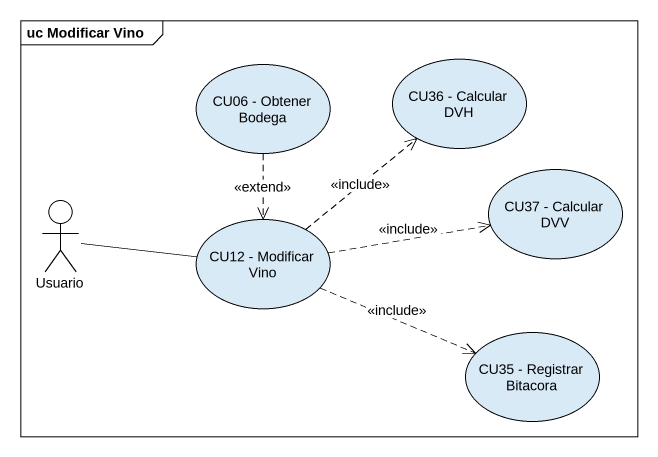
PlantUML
@startuml
mainframe uc Modificar Vino
usecase "CU06 - Obtener Bodega" as CU06_Obtener_Bodega
usecase "CU36 - Calcular DVH" as CU36_Calcular_DVH
actor Usuario
usecase "CU37 - Calcular DVV" as CU37_Calcular_DVV
usecase "CU12 - Modificar Vino" as CU12_Modificar_Vino
usecase "CU35 - Registrar Bitacora" as CU35_Registrar_Bitacora
CU06_Obtener_Bodega ..> CU12_Modificar_Vino : <<extend>>
Usuario -right- CU12_Modificar_Vino
CU12_Modificar_Vino .up.> CU36_Calcular_DVH : <<include>>
CU12_Modificar_Vino .right.> CU37_Calcular_DVV : <<include>>
CU12_Modificar_Vino .right.> CU35_Registrar_Bitacora : <<include>>
@enduml
